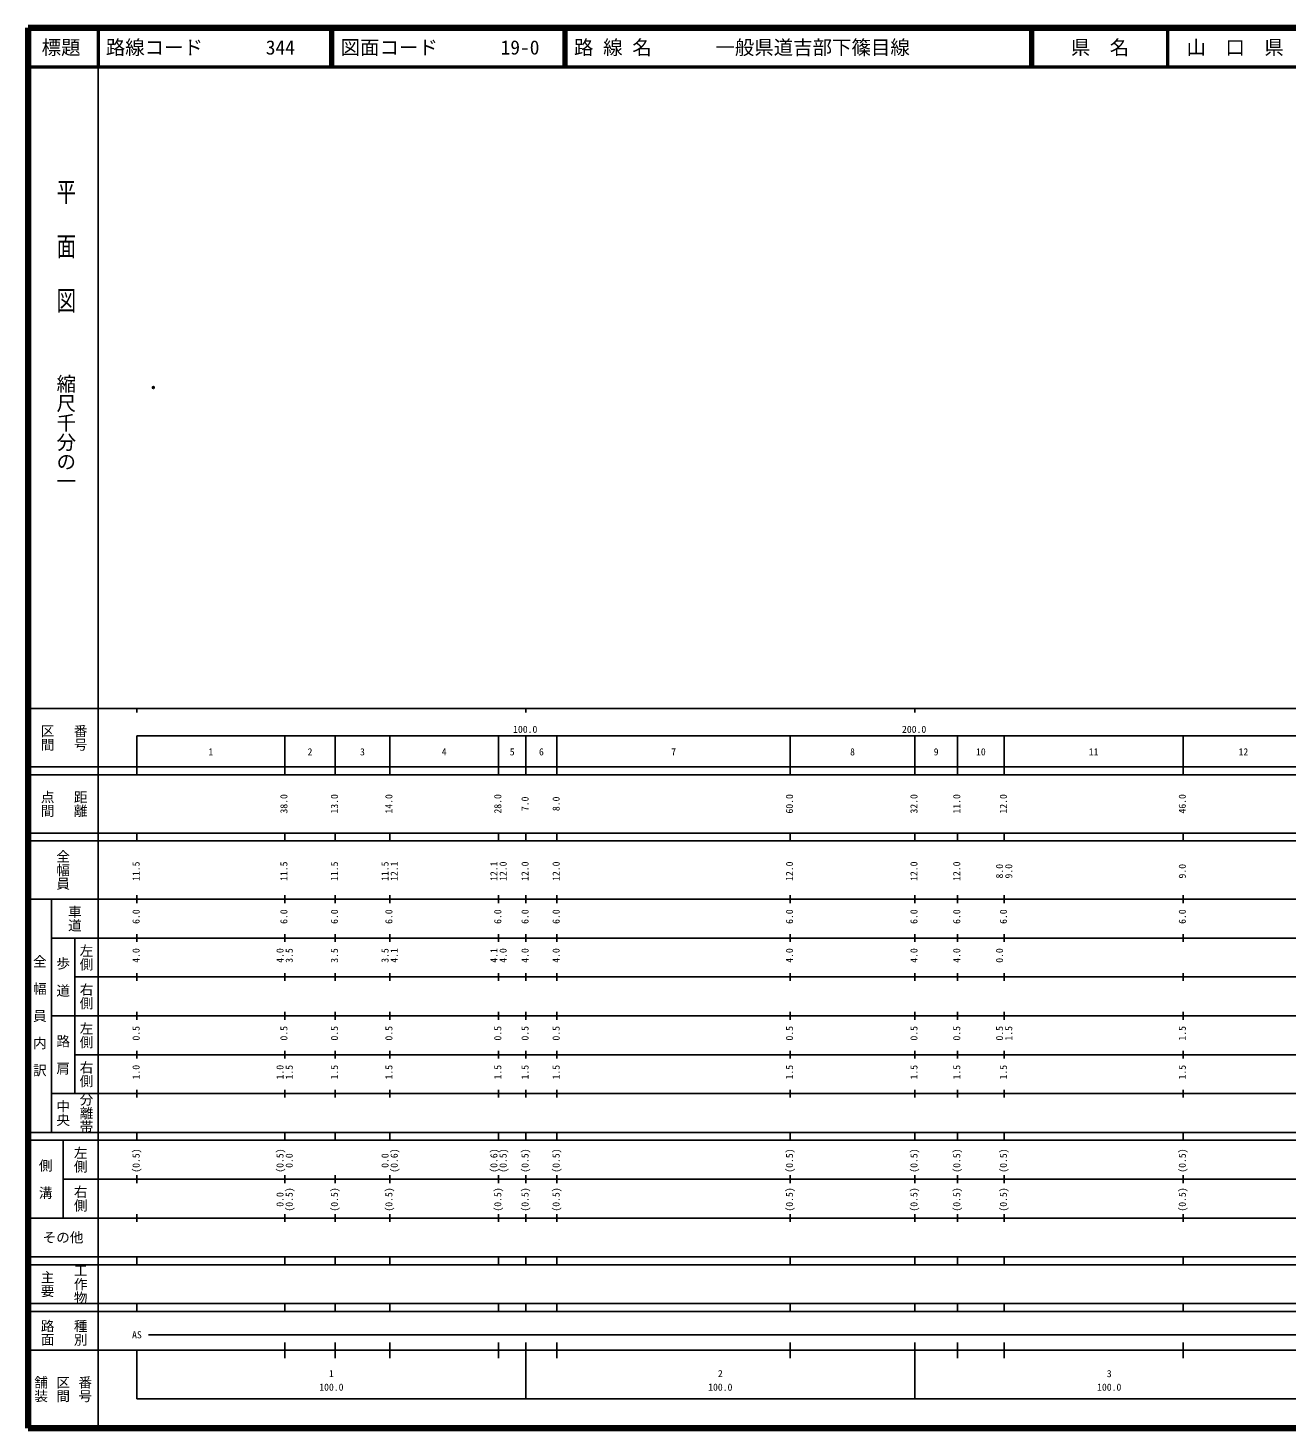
# Model space of a CAD drawing. Units: millimetres on the paper. Extents: x 40 to 680, y 20 to 380.
# Drawn here: x 40 to 363.7, y 20 to 380 of the extents above; entities that cross this region are included whole.
import ezdxf
from ezdxf.enums import TextEntityAlignment as Align

# ---------------------------------------------------------------- set-up
doc = ezdxf.new("R2010")
doc.units = ezdxf.units.MM
doc.header["$PDMODE"] = 32
doc.header["$PDSIZE"] = 0.5
doc.layers.add('M-OTRS', color=6, linetype='Continuous')
doc.layers.add('M-TTL-TXT', color=7, linetype='Continuous')
for name, color, linetype, lineweight in [('M-TTL', 2, 'Continuous', 140), ('M-TTL-BAND', 7, 'Continuous', 25), ('M-TTL-LINE', 7, 'Continuous', 50)]:
    doc.layers.add(name, color=color, linetype=linetype, lineweight=lineweight)
doc.styles.add('@ＭＳ ゴシック', font='')
doc.styles.add('ＭＳ ゴシック', font='')
doc.styles.get('@ＭＳ ゴシック').set_extended_font_data('@MS Gothic')
doc.styles.get('ＭＳ ゴシック').set_extended_font_data('MS Gothic')

msp = doc.modelspace()

# ---------------------------------------------------------------- linework, layer by layer
at = {"layer": 'M-OTRS'}
msp.add_point((72.225, 287.547), dxfattribs=at)
at = {"layer": 'M-TTL'}
for p, q in [((40, 380), (40, 20)), ((680, 380), (40, 380)), ((40, 20), (680, 20))]:
    msp.add_line(p, q, dxfattribs=at)
at = {"layer": 'M-TTL-BAND'}
for p, q in [((58, 370), (58, 20)), ((40, 205), (579, 205)), ((68, 205), (68, 204)), ((168, 205), (168, 204)), ((268, 205), (268, 204)), ((68, 198), (579, 198)), ((68, 198), (68, 188)), ((106, 188), (106, 198)), ((119, 188), (119, 198)), ((133, 188), (133, 198)), ((161, 188), (161, 198)), ((168, 188), (168, 198)), ((176, 188), (176, 198)), ((236, 188), (236, 198)), ((268, 188), (268, 198)), ((279, 188), (279, 198)), ((291, 188), (291, 198)), ((337, 188), (337, 198)), ((40, 190), (579, 190)), ((40, 188), (579, 188)), ((40, 173), (579, 173)), ((68, 171), (68, 173)), ((106, 171), (106, 173)), ((119, 171), (119, 173)), ((133, 171), (133, 173)), ((161, 171), (161, 173)), ((168, 171), (168, 173)), ((176, 171), (176, 173)), ((236, 171), (236, 173)), ((268, 171), (268, 173)), ((279, 171), (279, 173)), ((291, 171), (291, 173)), ((337, 171), (337, 173)), ((40, 171), (579, 171)), ((40, 156), (579, 156)), ((46, 96), (46, 156)), ((68, 155), (68, 157)), ((106, 155), (106, 157)), ((119, 155), (119, 157)), ((133, 155), (133, 157)), ((161, 155), (161, 157)), ((168, 155), (168, 157)), ((176, 155), (176, 157)), ((236, 155), (236, 157)), ((268, 155), (268, 157)), ((279, 155), (279, 157)), ((291, 155), (291, 157)), ((337, 155), (337, 157)), ((46, 146), (579, 146)), ((52, 146), (52, 106)), ((68, 145), (68, 147)), ((106, 145), (106, 147)), ((119, 145), (119, 147)), ((133, 145), (133, 147)), ((161, 145), (161, 147)), ((168, 145), (168, 147)), ((176, 145), (176, 147)), ((236, 145), (236, 147)), ((268, 145), (268, 147)), ((279, 145), (279, 147)), ((291, 145), (291, 147)), ((337, 145), (337, 147)), ((68, 135), (68, 137)), ((106, 135), (106, 137)), ((119, 135), (119, 137)), ((133, 135), (133, 137)), ((161, 135), (161, 137)), ((168, 135), (168, 137)), ((176, 135), (176, 137)), ((236, 135), (236, 137)), ((268, 135), (268, 137)), ((279, 135), (279, 137)), ((291, 135), (291, 137)), ((337, 135), (337, 137)), ((52, 136), (579, 136)), ((46, 126), (579, 126)), ((68, 125), (68, 127)), ((106, 125), (106, 127)), ((119, 125), (119, 127)), ((133, 125), (133, 127)), ((161, 125), (161, 127)), ((168, 125), (168, 127)), ((176, 125), (176, 127)), ((236, 125), (236, 127)), ((268, 125), (268, 127)), ((279, 125), (279, 127)), ((291, 125), (291, 127)), ((337, 125), (337, 127)), ((52, 116), (579, 116)), ((68, 115), (68, 117)), ((106, 115), (106, 117)), ((119, 115), (119, 117)), ((133, 115), (133, 117)), ((161, 115), (161, 117)), ((168, 115), (168, 117)), ((176, 115), (176, 117)), ((236, 115), (236, 117)), ((268, 115), (268, 117)), ((279, 115), (279, 117)), ((291, 115), (291, 117)), ((337, 115), (337, 117)), ((46, 106), (579, 106)), ((68, 105), (68, 107)), ((106, 105), (106, 107)), ((119, 105), (119, 107)), ((133, 105), (133, 107)), ((161, 105), (161, 107)), ((168, 105), (168, 107)), ((176, 105), (176, 107)), ((236, 105), (236, 107)), ((268, 105), (268, 107)), ((279, 105), (279, 107)), ((291, 105), (291, 107)), ((337, 105), (337, 107)), ((40, 96), (579, 96)), ((40, 94), (579, 94)), ((49, 94), (49, 74)), ((68, 94), (68, 96)), ((106, 94), (106, 96)), ((119, 94), (119, 96)), ((133, 94), (133, 96)), ((161, 94), (161, 96)), ((168, 94), (168, 96)), ((176, 94), (176, 96)), ((236, 94), (236, 96)), ((268, 94), (268, 96)), ((279, 94), (279, 96)), ((291, 94), (291, 96)), ((337, 94), (337, 96)), ((49, 84), (579, 84)), ((68, 83), (68, 85)), ((106, 83), (106, 85)), ((119, 83), (119, 85)), ((133, 83), (133, 85)), ((161, 83), (161, 85)), ((168, 83), (168, 85)), ((176, 83), (176, 85)), ((236, 83), (236, 85)), ((268, 83), (268, 85)), ((279, 83), (279, 85)), ((291, 83), (291, 85)), ((337, 83), (337, 85)), ((40, 74), (579, 74)), ((68, 73), (68, 75)), ((106, 73), (106, 75)), ((119, 73), (119, 75)), ((133, 73), (133, 75)), ((161, 73), (161, 75)), ((168, 73), (168, 75)), ((176, 73), (176, 75)), ((236, 73), (236, 75)), ((268, 73), (268, 75)), ((279, 73), (279, 75)), ((291, 73), (291, 75)), ((337, 73), (337, 75)), ((40, 64), (579, 64)), ((40, 62), (579, 62)), ((68, 62), (68, 64)), ((106, 62), (106, 64)), ((119, 62), (119, 64)), ((133, 62), (133, 64)), ((161, 62), (161, 64)), ((168, 62), (168, 64)), ((176, 62), (176, 64)), ((236, 62), (236, 64)), ((268, 62), (268, 64)), ((279, 62), (279, 64)), ((291, 62), (291, 64)), ((337, 62), (337, 64)), ((40, 52), (579, 52)), ((68, 50), (68, 52)), ((106, 50), (106, 52)), ((119, 50), (119, 52)), ((133, 50), (133, 52)), ((161, 50), (161, 52)), ((168, 50), (168, 52)), ((176, 50), (176, 52)), ((236, 50), (236, 52)), ((268, 50), (268, 52)), ((279, 50), (279, 52)), ((291, 50), (291, 52)), ((337, 50), (337, 52)), ((40, 50), (579, 50)), ((71, 44), (565, 44)), ((40, 40), (579, 40)), ((68, 40), (68, 27.5)), ((106, 38), (106, 42)), ((119, 38), (119, 42)), ((133, 38), (133, 42)), ((161, 38), (161, 42)), ((168, 27.5), (168, 42)), ((176, 38), (176, 42)), ((236, 38), (236, 42)), ((268, 27.5), (268, 42)), ((279, 38), (279, 42)), ((291, 38), (291, 42)), ((337, 38), (337, 42)), ((68, 27.5), (579, 27.5))]:
    msp.add_line(p, q, dxfattribs=at)
at = {"layer": 'M-TTL-LINE'}
for p, q in [((58, 380), (58, 370)), ((117.75, 380), (117.75, 370)), ((118.25, 380), (118.25, 370)), ((177.75, 380), (177.75, 370)), ((178.25, 380), (178.25, 370)), ((297.75, 380), (297.75, 370)), ((298.25, 380), (298.25, 370)), ((333, 380), (333, 370)), ((40, 370), (680, 370))]:
    msp.add_line(p, q, dxfattribs=at)

# ---------------------------------------------------------------- texts
at = {"layer": 'M-TTL-BAND', "style": '@ＭＳ ゴシック', "width": 1.4}
msp.add_text('平  面  図', height=3.666, rotation=270, dxfattribs=at).set_placement((49.777, 306.475), align=Align.MIDDLE_RIGHT)
at = {"layer": 'M-TTL-BAND', "style": '@ＭＳ ゴシック'}
msp.add_text('縮尺千分の一', height=3.666, rotation=270, dxfattribs=at).set_placement((49.777, 261.03), align=Align.MIDDLE_RIGHT)
for s, p in [('区間', (45, 197.5)), ('番号', (53.5, 197.5)), ('点間', (45, 180.5)), ('距離', (53.5, 180.5)), ('全幅員', (49, 163.5)), ('車道', (52, 151)), ('左側', (55, 141)), ('全\u3000幅\u3000員\u3000内\u3000訳', (43, 126)), ('歩\u3000道', (49, 136)), ('右側', (55, 131)), ('左側', (55, 121)), ('路\u3000肩', (49, 116)), ('右側', (55, 111)), ('分離帯', (55, 101)), ('中央', (49, 101)), ('左側', (53.5, 89)), ('側\u3000溝', (44.5, 84)), ('右側', (53.5, 79)), ('工作物', (53.5, 57)), ('主要', (45, 57)), ('路面', (45, 44.5)), ('種別', (53.5, 44.5)), ('舗装', (43.333, 30)), ('区間', (49, 30)), ('番号', (54.667, 30))]:
    msp.add_text(s, height=2.566, rotation=270, dxfattribs=at).set_placement(p, align=Align.MIDDLE_CENTER)
at = {"layer": 'M-TTL-BAND', "style": 'ＭＳ ゴシック'}
for s, p in [('100.0', (167.844, 198.195)), ('200.0', (267.844, 198.195)), ('1', (87, 192.405)), ('2', (112.5, 192.405)), ('3', (126, 192.405)), ('4', (147, 192.405)), ('5', (164.5, 192.405)), ('6', (172, 192.405)), ('7', (206, 192.405)), ('8', (252, 192.405)), ('9', (273.5, 192.405)), ('10', (285, 192.405)), ('11', (314, 192.405)), ('12', (352.5, 192.405)), ('AS', (68, 42.5)), ('1', (118, 32.523)), ('2', (218, 32.523)), ('3', (318, 32.523)), ('100.0', (118, 29.033)), ('100.0', (218, 29.033)), ('100.0', (318, 29.033))]:
    msp.add_text(s, height=1.833, dxfattribs=at).set_placement(p, align=Align.BOTTOM_CENTER)
for s, p in [('38.0', (107.247, 180.5)), ('13.0', (120.247, 180.5)), ('14.0', (134.247, 180.5)), ('28.0', (162.247, 180.5)), ('7.0', (169.247, 180.5)), ('8.0', (177.247, 180.5)), ('60.0', (237.247, 180.5)), ('32.0', (269.247, 180.5)), ('11.0', (280.247, 180.5)), ('12.0', (292.247, 180.5)), ('46.0', (338.247, 180.5)), ('11.5', (69.247, 163.174)), ('11.5', (107.247, 163.174)), ('11.5', (120.247, 163.174)), ('11.5', (133.247, 163.174)), ('12.1', (135.617, 163.174)), ('12.1', (161.247, 163.174)), ('12.0', (163.617, 163.174)), ('12.0', (169.247, 163.174)), ('12.0', (177.247, 163.174)), ('12.0', (237.247, 163.174)), ('12.0', (269.247, 163.174)), ('12.0', (280.247, 163.174)), ('8.0', (291.247, 163.174)), ('9.0', (293.617, 163.174)), ('9.0', (338.247, 163.174)), ('6.0', (69.247, 151.5)), ('6.0', (107.247, 151.5)), ('6.0', (120.247, 151.5)), ('6.0', (134.247, 151.5)), ('6.0', (162.247, 151.5)), ('6.0', (169.247, 151.5)), ('6.0', (177.247, 151.5)), ('6.0', (237.247, 151.5)), ('6.0', (269.247, 151.5)), ('6.0', (280.247, 151.5)), ('6.0', (292.247, 151.5)), ('6.0', (338.247, 151.5)), ('4.0', (69.247, 141.5)), ('4.0', (106.247, 141.5)), ('3.5', (108.617, 141.5)), ('3.5', (120.247, 141.5)), ('3.5', (133.247, 141.5)), ('4.1', (135.617, 141.5)), ('4.1', (161.247, 141.5)), ('4.0', (163.617, 141.5)), ('4.0', (169.247, 141.5)), ('4.0', (177.247, 141.5)), ('4.0', (237.247, 141.5)), ('4.0', (269.247, 141.5)), ('4.0', (280.247, 141.5)), ('0.0', (291.247, 141.5)), ('0.5', (69.247, 121.5)), ('0.5', (107.247, 121.5)), ('0.5', (120.247, 121.5)), ('0.5', (134.247, 121.5)), ('0.5', (162.247, 121.5)), ('0.5', (169.247, 121.5)), ('0.5', (177.247, 121.5)), ('0.5', (237.247, 121.5)), ('0.5', (269.247, 121.5)), ('0.5', (280.247, 121.5)), ('0.5', (291.247, 121.5)), ('1.5', (293.617, 121.5)), ('1.5', (338.247, 121.5)), ('1.0', (69.247, 111.5)), ('1.0', (106.247, 111.5)), ('1.5', (108.617, 111.5)), ('1.5', (120.247, 111.5)), ('1.5', (134.247, 111.5)), ('1.5', (162.247, 111.5)), ('1.5', (169.247, 111.5)), ('1.5', (177.247, 111.5)), ('1.5', (237.247, 111.5)), ('1.5', (269.247, 111.5)), ('1.5', (280.247, 111.5)), ('1.5', (292.247, 111.5)), ('1.5', (338.247, 111.5)), ('(0.5)', (69.247, 88.764)), ('(0.5)', (106.247, 88.764)), ('0.0', (108.617, 88.764)), ('0.0', (133.247, 88.764)), ('(0.6)', (135.617, 88.764)), ('(0.6)', (161.247, 88.764)), ('(0.5)', (163.617, 88.764)), ('(0.5)', (169.247, 88.764)), ('(0.5)', (177.247, 88.764)), ('(0.5)', (237.247, 88.764)), ('(0.5)', (269.247, 88.764)), ('(0.5)', (280.247, 88.764)), ('(0.5)', (292.247, 88.764)), ('(0.5)', (338.247, 88.764)), ('0.0', (106.247, 78.764)), ('(0.5)', (108.617, 78.764)), ('(0.5)', (120.247, 78.764)), ('(0.5)', (134.247, 78.764)), ('(0.5)', (162.247, 78.764)), ('(0.5)', (169.247, 78.764)), ('(0.5)', (177.247, 78.764)), ('(0.5)', (237.247, 78.764)), ('(0.5)', (269.247, 78.764)), ('(0.5)', (280.247, 78.764)), ('(0.5)', (292.247, 78.764)), ('(0.5)', (338.247, 78.764))]:
    msp.add_text(s, height=1.833, rotation=90, dxfattribs=at).set_placement(p, align=Align.BOTTOM_CENTER)
msp.add_text('その他', height=2.566, dxfattribs=at).set_placement((49, 69), align=Align.MIDDLE_CENTER)
at = {"layer": 'M-TTL-TXT', "style": 'ＭＳ ゴシック'}
for s, p in [('標題', (48.5, 375)), ('県\u3000名', (315.625, 375)), ('山\u3000口\u3000県', (350.375, 375))]:
    msp.add_text(s, height=3.666, dxfattribs=at).set_placement(p, align=Align.MIDDLE_CENTER)
for s, p in [('路線コード', (60, 375)), ('344', (101.142, 375)), ('図面コード', (120.38, 375)), ('19-0', (161.521, 375)), ('路 線 名', (180.38, 375)), ('一般県道吉部下篠目線', (216.734, 375))]:
    msp.add_text(s, height=3.666, dxfattribs=at).set_placement(p, align=Align.MIDDLE_LEFT)

doc.saveas('drawing.dxf')
